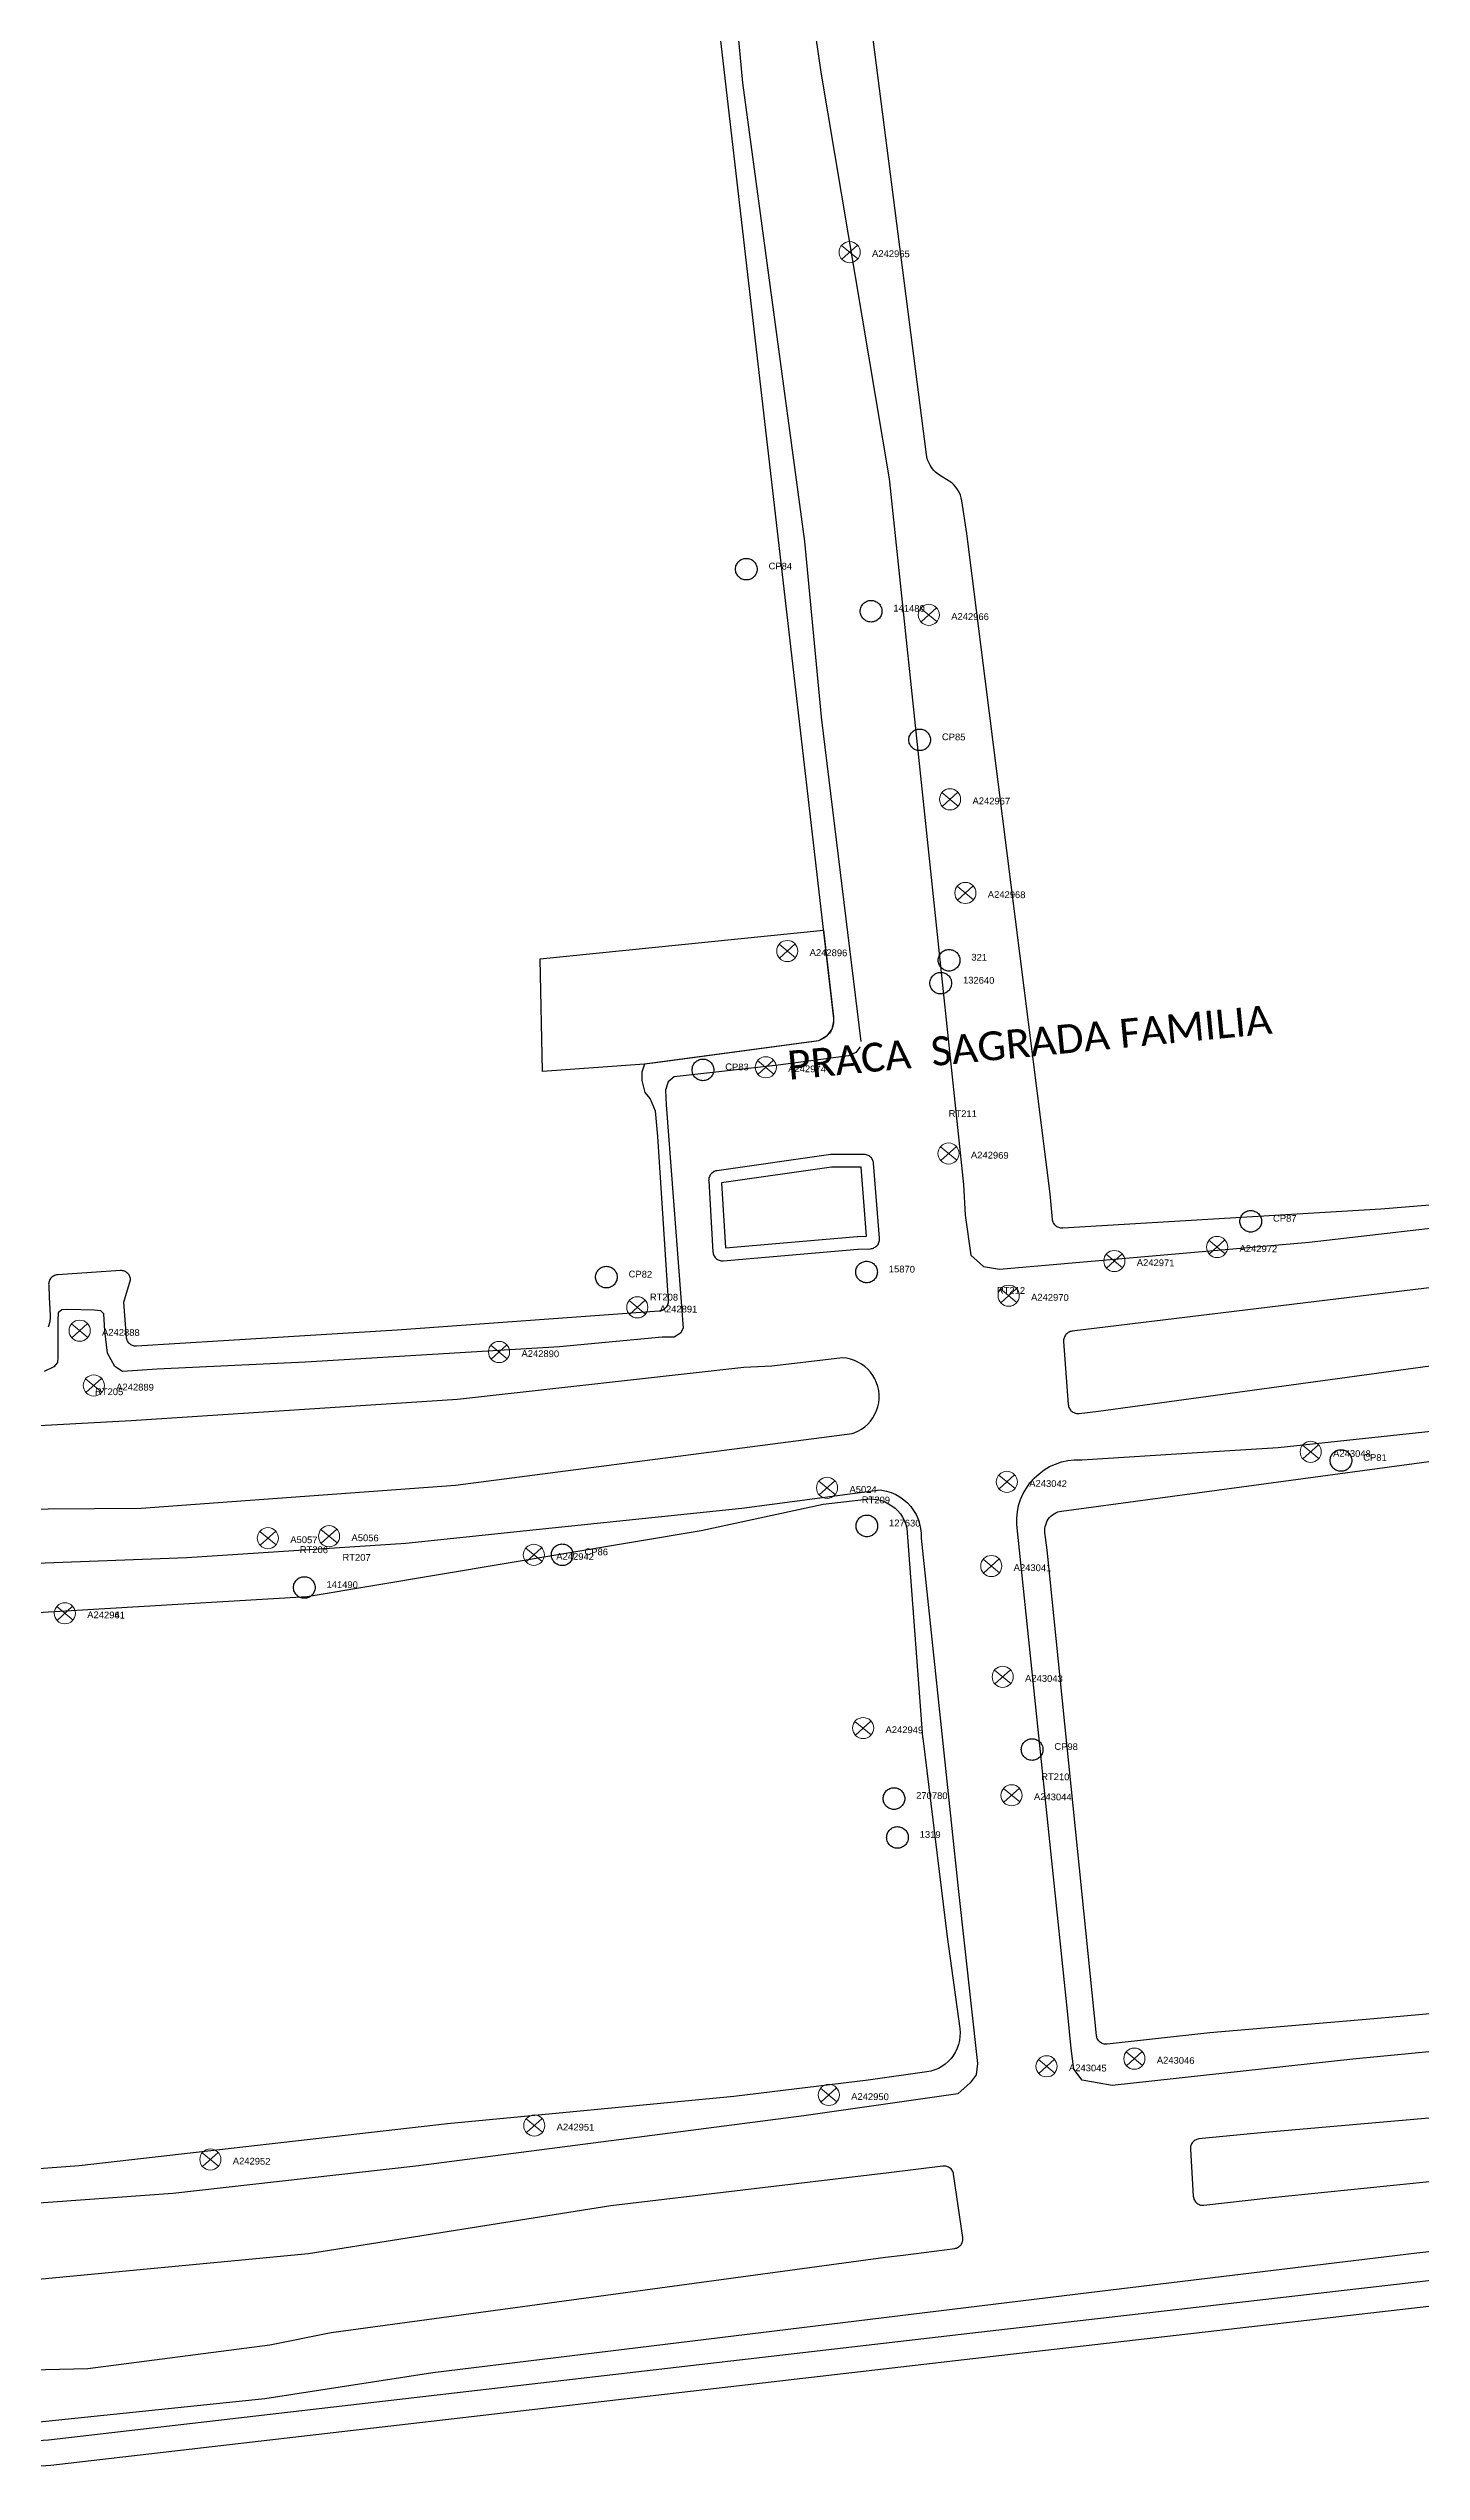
# Model space of a CAD drawing. Header units: millimetres. Extents: x 676447 to 689606, y 7455628 to 7463967.
# Drawn here: x 683696.3 to 683839, y 7459477.6 to 7459729.5 of the extents above; entities that cross this region are included whole.
import ezdxf

# ---------------------------------------------------------------- set-up
doc = ezdxf.new("R2010")
doc.units = ezdxf.units.MM
doc.header["$LTSCALE"] = 0.1
doc.header["$MEASUREMENT"] = 0
doc.linetypes.add('PHANTOM2', pattern=[1.25, 0.625, -0.125, 0.125, -0.125, 0.125, -0.125])
doc.layers.add('10.4-Postes', color=1, linetype='Continuous', lineweight=0)
for name, color, linetype in [('Caixas Subterrâneas', 5, 'Continuous'), ('LEGENDAS_INFRAESTRUTURAS', 7, 'Continuous'), ('MUB_EDIFICACOES', 7, 'Continuous'), ('MUB_MEIOFIO', 7, 'Continuous'), ('MUB_OBRA_ARTE', 7, 'Continuous'), ('MUB_QUADRAS', 7, 'Continuous'), ('MUB_SEGMENTO', 7, 'Continuous'), ('NOS_DE_INFRAESTRUTURA', 7, 'Continuous')]:
    doc.layers.add(name, color=color, linetype=linetype)
doc.styles.add('Legend', font='calibri.ttf')
doc.styles.get("Standard").update_dxf_attribs({"font": 'arial.ttf'})

# ---------------------------------------------------------------- blocks, each defined once
blk = doc.blocks.new('PTPT')
at = {"layer": '10.4-Postes', "color": 1, "linetype": 'PHANTOM2'}
for points in [[(-0.0000079, 0.0000104), (0.0000075, -0.000002)], [(0.000007, 0.0000109), (-0.0000074, -0.0000025)]]:
    blk.add_lwpolyline(points, dxfattribs=at)
at = {"layer": '10.4-Postes', "color": 1}
blk.add_circle((-0.0000002, 0.0000042), 0.00000987, dxfattribs=at)
blk = doc.blocks.new('MHMZ')
at = {"linetype": 'PHANTOM2'}
blk.add_circle((0, 0), 0.0000101, dxfattribs=at)

msp = doc.modelspace()

# ---------------------------------------------------------------- linework, layer by layer
at = {"layer": 'MUB_EDIFICACOES', "linetype": 'Continuous'}
msp.add_lwpolyline([(683758.26, 7459623.91), (683758.26, 7459623.91), (683747.65, 7459623.17), (683747.4, 7459634.86), (683776.84, 7459637.84), (683777.88, 7459628.83), (683777.91, 7459628.38), (683777.71, 7459627.56), (683777.15, 7459626.82), (683776.55, 7459626.44), (683776.33, 7459626.36), (683758.26, 7459623.91)], dxfattribs=at)
at = {"layer": 'MUB_MEIOFIO', "color": 253, "linetype": 'Continuous'}
for points in [[(683767.26, 7459738.58), (683768.43, 7459725.93), (683774.87, 7459678.23), (683776.61, 7459660.01), (683776.61, 7459659.99), (683780.75, 7459626.28)], [(683774.92, 7459738.49), (683776.56, 7459727.02), (683783.68, 7459684.75), (683783.73, 7459684.45), (683791.41, 7459611.42), (683791.58, 7459608.24), (683792.18, 7459604.07), (683793.5, 7459602.88), (683795.16, 7459602.62), (683827.34, 7459605.43), (683845.95, 7459607.58)], [(683780.67, 7459625.71), (683780.2, 7459625.13), (683779.46, 7459624.79), (683772.13, 7459623.83), (683761.33, 7459622.61), (683760.72, 7459622.08), (683760.42, 7459621.23), (683760.51, 7459619.7), (683762.25, 7459596.49), (683761.98, 7459595.97), (683761.32, 7459595.56), (683760.07, 7459595.56), (683749.42, 7459594.56), (683723.01, 7459592.96), (683707.58, 7459592.23), (683703.97, 7459591.97), (683703.18, 7459592.51), (683702.43, 7459593.89), (683702.13, 7459596.19), (683702.05, 7459597.96), (683701.72, 7459598.29), (683701.02, 7459598.34), (683698.21, 7459598.42), (683697.67, 7459598.39), (683697.29, 7459598.06), (683697.26, 7459597.29), (683697.26, 7459593.48), (683697.23, 7459592.92), (683696.85, 7459592.46), (683695.85, 7459591.99)], [(683777.61, 7459614.53), (683765.77, 7459612.84), (683765.67, 7459612.82), (683765.57, 7459612.79), (683765.47, 7459612.75), (683765.38, 7459612.7), (683765.3, 7459612.64), (683765.22, 7459612.57), (683765.15, 7459612.49), (683765.08, 7459612.41), (683765.03, 7459612.32), (683764.99, 7459612.22), (683764.95, 7459612.12), (683764.93, 7459612.02), (683764.92, 7459611.92), (683764.91, 7459611.81), (683764.92, 7459611.79), (683765.36, 7459604.41), (683765.37, 7459604.31), (683765.39, 7459604.21), (683765.43, 7459604.11), (683765.47, 7459604.01), (683765.52, 7459603.92), (683765.58, 7459603.84), (683765.65, 7459603.76), (683765.73, 7459603.69), (683765.82, 7459603.63), (683765.91, 7459603.58), (683766.01, 7459603.54), (683766.11, 7459603.51), (683766.21, 7459603.49), (683766.31, 7459603.48), (683766.42, 7459603.48), (683766.44, 7459603.48), (683780.42, 7459604.68), (683780.46, 7459604.68), (683781.73, 7459604.74), (683781.83, 7459604.75), (683781.94, 7459604.77), (683782.04, 7459604.8), (683782.13, 7459604.85), (683782.22, 7459604.9), (683782.31, 7459604.96), (683782.39, 7459605.03), (683782.46, 7459605.11), (683782.52, 7459605.19), (683782.57, 7459605.28), (683782.61, 7459605.38), (683782.65, 7459605.48), (683782.67, 7459605.58), (683782.68, 7459605.68), (683782.68, 7459605.79), (683782.68, 7459605.82), (683782.06, 7459613.62), (683782.05, 7459613.72), (683782.02, 7459613.82), (683781.99, 7459613.92), (683781.94, 7459614.02), (683781.89, 7459614.11), (683781.83, 7459614.19), (683781.75, 7459614.27), (683781.67, 7459614.33), (683781.59, 7459614.39), (683781.5, 7459614.44), (683781.4, 7459614.48), (683781.3, 7459614.51), (683781.2, 7459614.53), (683781.09, 7459614.54), (683781.07, 7459614.54), (683777.75, 7459614.54), (683777.65, 7459614.53), (683777.61, 7459614.53)], [(683855.27, 7459602.53), (683831.54, 7459599.66), (683802.7, 7459596.16), (683802.59, 7459596.15), (683802.49, 7459596.12), (683802.4, 7459596.08), (683802.3, 7459596.03), (683802.22, 7459595.97), (683802.14, 7459595.9), (683802.06, 7459595.83), (683802, 7459595.75), (683801.94, 7459595.66), (683801.9, 7459595.56), (683801.86, 7459595.47), (683801.84, 7459595.36), (683801.82, 7459595.26), (683801.82, 7459595.16), (683801.82, 7459595.1), (683802.3, 7459588.54), (683802.32, 7459588.43), (683802.34, 7459588.33), (683802.37, 7459588.23), (683802.42, 7459588.14), (683802.47, 7459588.05), (683802.54, 7459587.96), (683802.61, 7459587.89), (683802.69, 7459587.82), (683802.77, 7459587.76), (683802.87, 7459587.71), (683802.96, 7459587.67), (683803.06, 7459587.64), (683803.16, 7459587.62), (683803.27, 7459587.61), (683803.37, 7459587.61), (683803.42, 7459587.62), (683805.44, 7459587.86), (683869.83, 7459596.64)], [(683779.83, 7459585.53), (683780.05, 7459585.6), (683780.44, 7459585.77), (683780.8, 7459585.98), (683781.14, 7459586.23), (683781.46, 7459586.51), (683781.74, 7459586.83), (683781.99, 7459587.17), (683782.2, 7459587.53), (683782.37, 7459587.92), (683782.5, 7459588.32), (683782.59, 7459588.73), (683782.64, 7459589.15), (683782.64, 7459589.58), (683782.59, 7459590), (683782.51, 7459590.41), (683782.38, 7459590.81), (683782.2, 7459591.2), (683781.99, 7459591.56), (683781.75, 7459591.91), (683781.46, 7459592.22), (683781.15, 7459592.5), (683780.81, 7459592.75), (683780.44, 7459592.96), (683780.06, 7459593.14), (683779.65, 7459593.27), (683779.24, 7459593.36), (683778.82, 7459593.4), (683771.49, 7459592.54), (683768.56, 7459592.39), (683738.8, 7459589.08), (683704.88, 7459586.85), (683692.75, 7459586.19)], [(683672.02, 7459577.54), (683705.93, 7459577.77), (683713.93, 7459578.38), (683738.61, 7459580.15), (683779.83, 7459585.53)], [(683854.56, 7459522.69), (683831.89, 7459520.52), (683806.86, 7459517.77), (683803.73, 7459518.34), (683802.89, 7459519.48), (683802.59, 7459521.63), (683802.27, 7459525.15), (683796.95, 7459576.07), (683796.94, 7459576.74), (683797.01, 7459577.4), (683797.14, 7459578.05), (683797.34, 7459578.68), (683797.61, 7459579.29), (683797.94, 7459579.87), (683798.32, 7459580.41), (683798.77, 7459580.91), (683799.26, 7459581.36), (683799.79, 7459581.75), (683800.36, 7459582.09), (683800.97, 7459582.36), (683801.6, 7459582.58), (683802.25, 7459582.72), (683802.91, 7459582.79), (683803.58, 7459582.8), (683803.72, 7459582.79), (683815.75, 7459583.55), (683824.13, 7459584.07), (683846.5, 7459586.48)], [(683685.74, 7459571.72), (683710.67, 7459572.66), (683733.43, 7459574.13), (683745.97, 7459575.47), (683768.37, 7459577.78), (683782.75, 7459579.68)], [(683782.75, 7459579.68), (683782.92, 7459579.66), (683783.41, 7459579.55), (683783.89, 7459579.4), (683784.36, 7459579.2), (683784.8, 7459578.95), (683785.21, 7459578.65), (683785.58, 7459578.32), (683785.92, 7459577.94), (683786.22, 7459577.54), (683786.48, 7459577.1), (683786.69, 7459576.64), (683786.84, 7459576.16), (683786.95, 7459575.67), (683787.01, 7459575.17), (683787.01, 7459574.66), (683790.84, 7459538.23), (683792.88, 7459520.07), (683792.72, 7459518.87), (683792.09, 7459518.05), (683790.82, 7459516.89), (683774.8, 7459514.61), (683734.47, 7459509.37), (683709.22, 7459506.55), (683693.85, 7459505.42)], [(683940.91, 7459523.2), (683821.98, 7459512.83), (683815.89, 7459512.21), (683815.78, 7459512.19), (683815.68, 7459512.16), (683815.59, 7459512.13), (683815.49, 7459512.08), (683815.4, 7459512.02), (683815.32, 7459511.96), (683815.25, 7459511.88), (683815.18, 7459511.8), (683815.12, 7459511.72), (683815.08, 7459511.62), (683815.04, 7459511.52), (683815.01, 7459511.42), (683815, 7459511.32), (683814.99, 7459511.22), (683814.99, 7459511.15), (683815.3, 7459506.26), (683815.32, 7459506.15), (683815.34, 7459506.05), (683815.37, 7459505.95), (683815.42, 7459505.86), (683815.47, 7459505.77), (683815.53, 7459505.68), (683815.6, 7459505.61), (683815.68, 7459505.54), (683815.77, 7459505.48), (683815.86, 7459505.42), (683815.95, 7459505.38), (683816.05, 7459505.35), (683816.16, 7459505.33), (683816.26, 7459505.32), (683816.36, 7459505.32), (683816.41, 7459505.33), (683823.14, 7459506.08), (683898.8, 7459513.79)], [(683533.53, 7459515.68), (683566.66, 7459507.25), (683573.55, 7459504.89), (683635.51, 7459487.55), (683647.29, 7459485.35), (683671.08, 7459482.81), (683694.99, 7459482.77), (683718.78, 7459485.23), (683736.24, 7459487.94), (683770.34, 7459492.09), (683804.44, 7459496.24), (683838.54, 7459500.39), (683872.8, 7459504.23)], [(683681.29, 7459487.91), (683700.36, 7459488.36), (683719.28, 7459490.8), (683725.68, 7459492.09), (683783.29, 7459499.92), (683785.14, 7459500.12), (683790.49, 7459500.84), (683790.59, 7459500.85), (683790.69, 7459500.88), (683790.79, 7459500.93), (683790.88, 7459500.98), (683790.96, 7459501.03), (683791.04, 7459501.1), (683791.12, 7459501.18), (683791.18, 7459501.26), (683791.23, 7459501.35), (683791.28, 7459501.45), (683791.31, 7459501.54), (683791.34, 7459501.65), (683791.35, 7459501.75), (683791.35, 7459501.86), (683791.35, 7459501.96), (683791.34, 7459501.97), (683790.38, 7459508.54), (683790.36, 7459508.65), (683790.33, 7459508.75), (683790.29, 7459508.84), (683790.24, 7459508.93), (683790.18, 7459509.02), (683790.11, 7459509.1), (683790.03, 7459509.17), (683789.95, 7459509.23), (683789.86, 7459509.29), (683789.76, 7459509.33), (683789.66, 7459509.36), (683789.56, 7459509.39), (683789.46, 7459509.4), (683789.35, 7459509.4), (683789.27, 7459509.39), (683783.66, 7459508.71), (683754.74, 7459505.26), (683723.33, 7459500.28), (683691.19, 7459497.21)]]:
    msp.add_lwpolyline(points, dxfattribs=at)
at = {"layer": 'MUB_MEIOFIO', "linetype": 'Continuous'}
for points in [[(683767.26, 7459738.58), (683768.43, 7459725.93), (683774.87, 7459678.23), (683776.61, 7459660.01), (683776.61, 7459659.99), (683780.75, 7459626.28)], [(683774.92, 7459738.49), (683776.56, 7459727.02), (683783.68, 7459684.75), (683783.73, 7459684.45), (683791.41, 7459611.42), (683791.58, 7459608.24), (683792.18, 7459604.07), (683793.5, 7459602.88), (683795.16, 7459602.62), (683827.34, 7459605.43), (683845.95, 7459607.58)], [(683780.67, 7459625.71), (683780.2, 7459625.13), (683779.46, 7459624.79), (683772.13, 7459623.83), (683761.33, 7459622.61), (683760.72, 7459622.08), (683760.42, 7459621.23), (683760.51, 7459619.7), (683762.25, 7459596.49), (683761.98, 7459595.97), (683761.32, 7459595.56), (683760.07, 7459595.56), (683749.42, 7459594.56), (683723.01, 7459592.96), (683707.58, 7459592.23), (683703.97, 7459591.97), (683703.18, 7459592.51), (683702.43, 7459593.89), (683702.13, 7459596.19), (683702.05, 7459597.96), (683701.72, 7459598.29), (683701.02, 7459598.34), (683698.21, 7459598.42), (683697.67, 7459598.39), (683697.29, 7459598.06), (683697.26, 7459597.29), (683697.26, 7459593.48), (683697.23, 7459592.92), (683696.85, 7459592.46), (683695.85, 7459591.99)], [(683777.61, 7459614.53), (683765.77, 7459612.84), (683765.67, 7459612.82), (683765.57, 7459612.79), (683765.47, 7459612.75), (683765.38, 7459612.7), (683765.3, 7459612.64), (683765.22, 7459612.57), (683765.15, 7459612.49), (683765.08, 7459612.41), (683765.03, 7459612.32), (683764.99, 7459612.22), (683764.95, 7459612.12), (683764.93, 7459612.02), (683764.92, 7459611.92), (683764.91, 7459611.81), (683764.92, 7459611.79), (683765.36, 7459604.41), (683765.37, 7459604.31), (683765.39, 7459604.21), (683765.43, 7459604.11), (683765.47, 7459604.01), (683765.52, 7459603.92), (683765.58, 7459603.84), (683765.65, 7459603.76), (683765.73, 7459603.69), (683765.82, 7459603.63), (683765.91, 7459603.58), (683766.01, 7459603.54), (683766.11, 7459603.51), (683766.21, 7459603.49), (683766.31, 7459603.48), (683766.42, 7459603.48), (683766.44, 7459603.48), (683780.42, 7459604.68), (683780.46, 7459604.68), (683781.73, 7459604.74), (683781.83, 7459604.75), (683781.94, 7459604.77), (683782.04, 7459604.8), (683782.13, 7459604.85), (683782.22, 7459604.9), (683782.31, 7459604.96), (683782.39, 7459605.03), (683782.46, 7459605.11), (683782.52, 7459605.19), (683782.57, 7459605.28), (683782.61, 7459605.38), (683782.65, 7459605.48), (683782.67, 7459605.58), (683782.68, 7459605.68), (683782.68, 7459605.79), (683782.68, 7459605.82), (683782.06, 7459613.62), (683782.05, 7459613.72), (683782.02, 7459613.82), (683781.99, 7459613.92), (683781.94, 7459614.02), (683781.89, 7459614.11), (683781.83, 7459614.19), (683781.75, 7459614.27), (683781.67, 7459614.33), (683781.59, 7459614.39), (683781.5, 7459614.44), (683781.4, 7459614.48), (683781.3, 7459614.51), (683781.2, 7459614.53), (683781.09, 7459614.54), (683781.07, 7459614.54), (683777.75, 7459614.54), (683777.65, 7459614.53), (683777.61, 7459614.53)], [(683855.27, 7459602.53), (683831.54, 7459599.66), (683802.7, 7459596.16), (683802.59, 7459596.15), (683802.49, 7459596.12), (683802.4, 7459596.08), (683802.3, 7459596.03), (683802.22, 7459595.97), (683802.14, 7459595.9), (683802.06, 7459595.83), (683802, 7459595.75), (683801.94, 7459595.66), (683801.9, 7459595.56), (683801.86, 7459595.47), (683801.84, 7459595.36), (683801.82, 7459595.26), (683801.82, 7459595.16), (683801.82, 7459595.1), (683802.3, 7459588.54), (683802.32, 7459588.43), (683802.34, 7459588.33), (683802.37, 7459588.23), (683802.42, 7459588.14), (683802.47, 7459588.05), (683802.54, 7459587.96), (683802.61, 7459587.89), (683802.69, 7459587.82), (683802.77, 7459587.76), (683802.87, 7459587.71), (683802.96, 7459587.67), (683803.06, 7459587.64), (683803.16, 7459587.62), (683803.27, 7459587.61), (683803.37, 7459587.61), (683803.42, 7459587.62), (683805.44, 7459587.86), (683869.83, 7459596.64)], [(683779.83, 7459585.53), (683780.05, 7459585.6), (683780.44, 7459585.77), (683780.8, 7459585.98), (683781.14, 7459586.23), (683781.46, 7459586.51), (683781.74, 7459586.83), (683781.99, 7459587.17), (683782.2, 7459587.53), (683782.37, 7459587.92), (683782.5, 7459588.32), (683782.59, 7459588.73), (683782.64, 7459589.15), (683782.64, 7459589.58), (683782.59, 7459590), (683782.51, 7459590.41), (683782.38, 7459590.81), (683782.2, 7459591.2), (683781.99, 7459591.56), (683781.75, 7459591.91), (683781.46, 7459592.22), (683781.15, 7459592.5), (683780.81, 7459592.75), (683780.44, 7459592.96), (683780.06, 7459593.14), (683779.65, 7459593.27), (683779.24, 7459593.36), (683778.82, 7459593.4), (683771.49, 7459592.54), (683768.56, 7459592.39), (683738.8, 7459589.08), (683704.88, 7459586.85), (683692.75, 7459586.19)], [(683672.02, 7459577.54), (683705.93, 7459577.77), (683713.93, 7459578.38), (683738.61, 7459580.15), (683779.83, 7459585.53)], [(683854.56, 7459522.69), (683831.89, 7459520.52), (683806.86, 7459517.77), (683803.73, 7459518.34), (683802.89, 7459519.48), (683802.59, 7459521.63), (683802.27, 7459525.15), (683796.95, 7459576.07), (683796.94, 7459576.74), (683797.01, 7459577.4), (683797.14, 7459578.05), (683797.34, 7459578.68), (683797.61, 7459579.29), (683797.94, 7459579.87), (683798.32, 7459580.41), (683798.77, 7459580.91), (683799.26, 7459581.36), (683799.79, 7459581.75), (683800.36, 7459582.09), (683800.97, 7459582.36), (683801.6, 7459582.58), (683802.25, 7459582.72), (683802.91, 7459582.79), (683803.58, 7459582.8), (683803.72, 7459582.79), (683815.75, 7459583.55), (683824.13, 7459584.07), (683846.5, 7459586.48)], [(683685.74, 7459571.72), (683710.67, 7459572.66), (683733.43, 7459574.13), (683745.97, 7459575.47), (683768.37, 7459577.78), (683782.75, 7459579.68)], [(683782.75, 7459579.68), (683782.92, 7459579.66), (683783.41, 7459579.55), (683783.89, 7459579.4), (683784.36, 7459579.2), (683784.8, 7459578.95), (683785.21, 7459578.65), (683785.58, 7459578.32), (683785.92, 7459577.94), (683786.22, 7459577.54), (683786.48, 7459577.1), (683786.69, 7459576.64), (683786.84, 7459576.16), (683786.95, 7459575.67), (683787.01, 7459575.17), (683787.01, 7459574.66), (683790.84, 7459538.23), (683792.88, 7459520.07), (683792.72, 7459518.87), (683792.09, 7459518.05), (683790.82, 7459516.89), (683774.8, 7459514.61), (683734.47, 7459509.37), (683709.22, 7459506.55), (683693.85, 7459505.42)], [(683940.91, 7459523.2), (683821.98, 7459512.83), (683815.89, 7459512.21), (683815.78, 7459512.19), (683815.68, 7459512.16), (683815.59, 7459512.13), (683815.49, 7459512.08), (683815.4, 7459512.02), (683815.32, 7459511.96), (683815.25, 7459511.88), (683815.18, 7459511.8), (683815.12, 7459511.72), (683815.08, 7459511.62), (683815.04, 7459511.52), (683815.01, 7459511.42), (683815, 7459511.32), (683814.99, 7459511.22), (683814.99, 7459511.15), (683815.3, 7459506.26), (683815.32, 7459506.15), (683815.34, 7459506.05), (683815.37, 7459505.95), (683815.42, 7459505.86), (683815.47, 7459505.77), (683815.53, 7459505.68), (683815.6, 7459505.61), (683815.68, 7459505.54), (683815.77, 7459505.48), (683815.86, 7459505.42), (683815.95, 7459505.38), (683816.05, 7459505.35), (683816.16, 7459505.33), (683816.26, 7459505.32), (683816.36, 7459505.32), (683816.41, 7459505.33), (683823.14, 7459506.08), (683898.8, 7459513.79)], [(683533.53, 7459515.68), (683566.66, 7459507.25), (683573.55, 7459504.89), (683635.51, 7459487.55), (683647.29, 7459485.35), (683671.08, 7459482.81), (683694.99, 7459482.77), (683718.78, 7459485.23), (683736.24, 7459487.94), (683770.34, 7459492.09), (683804.44, 7459496.24), (683838.54, 7459500.39), (683872.8, 7459504.23)], [(683681.29, 7459487.91), (683700.36, 7459488.36), (683719.28, 7459490.8), (683725.68, 7459492.09), (683783.29, 7459499.92), (683785.14, 7459500.12), (683790.49, 7459500.84), (683790.59, 7459500.85), (683790.69, 7459500.88), (683790.79, 7459500.93), (683790.88, 7459500.98), (683790.96, 7459501.03), (683791.04, 7459501.1), (683791.12, 7459501.18), (683791.18, 7459501.26), (683791.23, 7459501.35), (683791.28, 7459501.45), (683791.31, 7459501.54), (683791.34, 7459501.65), (683791.35, 7459501.75), (683791.35, 7459501.86), (683791.35, 7459501.96), (683791.34, 7459501.97), (683790.38, 7459508.54), (683790.36, 7459508.65), (683790.33, 7459508.75), (683790.29, 7459508.84), (683790.24, 7459508.93), (683790.18, 7459509.02), (683790.11, 7459509.1), (683790.03, 7459509.17), (683789.95, 7459509.23), (683789.86, 7459509.29), (683789.76, 7459509.33), (683789.66, 7459509.36), (683789.56, 7459509.39), (683789.46, 7459509.4), (683789.35, 7459509.4), (683789.27, 7459509.39), (683783.66, 7459508.71), (683754.74, 7459505.26), (683723.33, 7459500.28), (683691.19, 7459497.21)]]:
    msp.add_lwpolyline(points, dxfattribs=at)
at = {"layer": 'MUB_OBRA_ARTE', "linetype": 'Continuous'}
for points in [[(683777.7, 7459613.21), (683766.25, 7459611.58), (683766.66, 7459604.82), (683780.36, 7459606), (683780.43, 7459606), (683781.34, 7459606.04), (683780.77, 7459613.22), (683777.82, 7459613.22), (683777.72, 7459613.21), (683777.7, 7459613.21)], [(684027.72, 7459519.04), (683792.08, 7459491.99), (683792.07, 7459491.99), (683696.27, 7459480.92), (683689.67, 7459480.49), (683682.56, 7459480.38), (683675.91, 7459480.27), (683668.74, 7459480.59), (683662.53, 7459481.03), (683657.73, 7459481.57), (683657.73, 7459481.57), (683651.97, 7459482.23), (683645.35, 7459483.44), (683638.46, 7459484.42), (683631.89, 7459485.93), (683581.82, 7459500.13), (683560.16, 7459506.16), (683519.02, 7459513.85)], [(683518.6, 7459511.27), (683559.57, 7459503.61), (683581.11, 7459497.61), (683631.24, 7459483.39), (683637.98, 7459481.85), (683644.93, 7459480.85), (683651.59, 7459479.63), (683657.44, 7459478.97), (683662.3, 7459478.42), (683668.59, 7459477.98), (683675.87, 7459477.65), (683682.6, 7459477.76), (683689.78, 7459477.87), (683696.51, 7459478.31), (683792.37, 7459489.39), (684027.9, 7459516.42)]]:
    msp.add_lwpolyline(points, dxfattribs=at)
at = {"layer": 'MUB_QUADRAS', "linetype": 'Continuous'}
for points in [[(683765.21, 7459738.41), (683777.87, 7459628.94), (683777.9, 7459628.71), (683777.91, 7459628.47), (683777.9, 7459628.24), (683777.86, 7459628.01), (683777.79, 7459627.78), (683777.71, 7459627.56), (683777.6, 7459627.36), (683777.47, 7459627.16), (683777.32, 7459626.98), (683777.15, 7459626.82), (683776.96, 7459626.67), (683776.76, 7459626.55), (683776.55, 7459626.44), (683776.33, 7459626.36), (683776.11, 7459626.3), (683775.88, 7459626.27), (683759.38, 7459624.06), (683758.26, 7459623.91), (683757.98, 7459623.08), (683757.98, 7459622.24), (683758.27, 7459620.99), (683758.82, 7459620.32), (683759.36, 7459619.07), (683759.58, 7459616.4), (683760.7, 7459599.32), (683760.7, 7459599.22), (683760.69, 7459599.11), (683760.67, 7459599.01), (683760.64, 7459598.91), (683760.59, 7459598.81), (683760.54, 7459598.72), (683760.48, 7459598.64), (683760.41, 7459598.56), (683760.34, 7459598.49), (683760.25, 7459598.42), (683760.16, 7459598.37), (683760.07, 7459598.33), (683759.97, 7459598.29), (683759.87, 7459598.27), (683759.77, 7459598.26), (683732.52, 7459596.27), (683705.44, 7459594.61), (683705.34, 7459594.61), (683705.23, 7459594.62), (683705.13, 7459594.64), (683705.03, 7459594.67), (683704.94, 7459594.71), (683704.85, 7459594.76), (683704.76, 7459594.83), (683704.68, 7459594.9), (683704.61, 7459594.97), (683704.55, 7459595.06), (683704.5, 7459595.15), (683704.45, 7459595.24), (683704.42, 7459595.34), (683704.4, 7459595.44), (683704.39, 7459595.53), (683704.11, 7459599.17), (683704.82, 7459601.52), (683704.82, 7459601.53), (683704.81, 7459601.64), (683704.79, 7459601.74), (683704.75, 7459601.84), (683704.71, 7459601.93), (683704.66, 7459602.02), (683704.59, 7459602.11), (683704.52, 7459602.18), (683704.44, 7459602.25), (683704.36, 7459602.31), (683704.27, 7459602.36), (683704.17, 7459602.4), (683704.07, 7459602.43), (683703.97, 7459602.45), (683703.86, 7459602.46), (683703.76, 7459602.46), (683697.24, 7459602.03), (683697.21, 7459602.03), (683697.1, 7459602.01), (683697, 7459601.98), (683696.91, 7459601.95), (683696.81, 7459601.9), (683696.72, 7459601.85), (683696.64, 7459601.78), (683696.57, 7459601.71), (683696.5, 7459601.63), (683696.44, 7459601.54), (683696.39, 7459601.45), (683696.35, 7459601.35), (683696.33, 7459601.25), (683696.31, 7459601.15), (683696.3, 7459601.04), (683696.31, 7459600.94), (683696.37, 7459599.66)], [(683844.13, 7459609.61), (683836.06, 7459608.95), (683834.79, 7459608.86), (683801.72, 7459606.88), (683801.62, 7459606.88), (683801.51, 7459606.89), (683801.41, 7459606.91), (683801.31, 7459606.94), (683801.21, 7459606.98), (683801.12, 7459607.03), (683801.04, 7459607.09), (683800.96, 7459607.16), (683800.89, 7459607.24), (683800.83, 7459607.33), (683800.77, 7459607.42), (683800.73, 7459607.51), (683800.7, 7459607.61), (683800.67, 7459607.71), (683800.66, 7459607.79), (683800.43, 7459610.44), (683791.87, 7459678.23), (683791.76, 7459679.06), (683791.24, 7459682.47), (683791.18, 7459682.78), (683791.09, 7459683.07), (683790.96, 7459683.36), (683790.8, 7459683.64), (683790.62, 7459683.89), (683790.41, 7459684.13), (683790.18, 7459684.34), (683789.93, 7459684.52), (683789.8, 7459684.6), (683789.02, 7459685.06), (683788.76, 7459685.24), (683788.51, 7459685.44), (683788.29, 7459685.66), (683788.1, 7459685.91), (683787.93, 7459686.17), (683787.79, 7459686.45), (683787.68, 7459686.75), (683787.6, 7459687.05), (683787.56, 7459687.27), (683781.54, 7459734.23)], [(683696.37, 7459599.66), (683696.45, 7459597.83), (683696.45, 7459597.51), (683696.42, 7459597.2), (683696.35, 7459596.89), (683696.25, 7459596.59)], [(683799.88, 7459575.23), (683799.86, 7459575.44), (683799.87, 7459575.65), (683799.9, 7459575.86), (683799.95, 7459576.06), (683800.02, 7459576.26), (683800.11, 7459576.45), (683800.21, 7459576.63), (683800.34, 7459576.79), (683800.49, 7459576.95), (683800.65, 7459577.08), (683800.82, 7459577.2), (683801, 7459577.3), (683801.2, 7459577.38), (683801.4, 7459577.44), (683801.6, 7459577.48), (683850.55, 7459584.08)], [(683681.07, 7459566.11), (683723.18, 7459568.61), (683764.13, 7459575.44), (683776.82, 7459578.19), (683780.73, 7459578.64), (683780.92, 7459578.66), (683781.25, 7459578.7), (683781.66, 7459578.73), (683782.07, 7459578.72), (683782.47, 7459578.66), (683782.87, 7459578.56), (683783.25, 7459578.42), (683783.62, 7459578.24), (683783.97, 7459578.02), (683784.29, 7459577.77), (683784.58, 7459577.49), (683784.85, 7459577.17), (683785.07, 7459576.83), (683785.27, 7459576.47), (683785.42, 7459576.09), (683785.53, 7459575.7), (683787.16, 7459553.98), (683787.17, 7459553.88), (683789.7, 7459533.23), (683791.01, 7459523.69), (683791.05, 7459523.29), (683791.04, 7459522.87), (683790.99, 7459522.45), (683790.9, 7459522.04), (683790.76, 7459521.65), (683790.58, 7459521.27), (683790.37, 7459520.91), (683790.12, 7459520.58), (683789.83, 7459520.27), (683789.51, 7459519.99), (683789.17, 7459519.75), (683788.8, 7459519.55), (683788.42, 7459519.39), (683788.02, 7459519.27), (683787.61, 7459519.19), (683781.49, 7459518.33), (683767.52, 7459516.62), (683737.75, 7459513.79), (683699.47, 7459509.41), (683685.03, 7459508.36)], [(683850.82, 7459526.2), (683834.08, 7459524.7), (683817.03, 7459523.24), (683806.34, 7459522.06), (683806.24, 7459522.05), (683806.13, 7459522.06), (683806.03, 7459522.08), (683805.93, 7459522.1), (683805.83, 7459522.14), (683805.74, 7459522.19), (683805.65, 7459522.24), (683805.57, 7459522.31), (683805.49, 7459522.38), (683805.43, 7459522.46), (683805.37, 7459522.55), (683805.32, 7459522.64), (683805.28, 7459522.74), (683805.26, 7459522.84), (683805.24, 7459522.94), (683805.24, 7459522.95), (683800.18, 7459572.75), (683800.12, 7459573.41), (683799.88, 7459575.23)]]:
    msp.add_lwpolyline(points, dxfattribs=at)

# ---------------------------------------------------------------- block references
at = {"layer": 'Caixas Subterrâneas', "color": 40}
for p, xscale, yscale, zscale, rotation in [((683768.83, 7459675.37), 111319.4907932736, 111319.4907932736, 111319.4907932736, 359.3005575741262), ((683781.8, 7459671), 111319.4907932736, 111319.4907932736, 111319.4907932736, 359.3005068976836), ((683786.85, 7459657.63), 111319.4907932735, 111319.4907932735, 111319.4907932735, 359.3004835732885), ((683789.91, 7459634.72), 111319.4907932736, 111319.4907932736, 111319.4907932736, 359.3004649224484), ((683789.04, 7459632.34), 111319.4907932736, 111319.4907932736, 111319.4907932736, 359.3004675027453), ((683764.32, 7459623.33), 111319.4907932736, 111319.4907932736, 111319.4907932736, 359.3005587518831), ((683821.27, 7459607.59), 111319.4907932736, 111319.4907932736, 111319.4907932736, 359.3003373192648), ((683781.33, 7459602.32), 111319.4907932735, 111319.4907932735, 111319.4907932735, 359.3004875997337), ((683754.28, 7459601.79), 111319.4907932736, 111319.4907932736, 111319.4907932736, 359.3005903271811), ((683830.65, 7459582.73), 111319.4907932735, 111319.4907932735, 111319.4907932735, 359.3002939894636), ((683781.36, 7459575.93), 111319.4907932736, 111319.4907932736, 111319.4907932736, 359.3004794176643), ((683749.69, 7459572.93), 111319.4907932736, 111319.4907932736, 111319.4907932736, 359.3005989526671), ((683722.88, 7459569.53), 111319.4907932736, 111319.4907932736, 111319.4907932736, 359.3006999120503), ((683798.54, 7459552.69), 111319.4907932736, 111319.4907932736, 111319.4907932736, 359.300406925394), ((683784.18, 7459547.59), 111319.4907932735, 111319.4907932735, 111319.4907932735, 359.3004600120563), ((683784.54, 7459543.55), 111319.4907932736, 111319.4907932736, 111319.4907932736, 359.3004573813943)]:
    msp.add_blockref('MHMZ', p, dxfattribs=dict(at, xscale=xscale, yscale=yscale, zscale=zscale, rotation=rotation))
at = {"layer": 'NOS_DE_INFRAESTRUTURA', "color": 1}
for p, xscale, yscale, zscale, rotation in [((683779.59, 7459707.85), 111319.4907932735, 111319.4907932735, 111319.4907932735, 359.300526601364), ((683787.82, 7459670.15), 111319.4907932735, 111319.4907932735, 111319.4907932735, 359.3004837223112), ((683790.03, 7459650.98), 111319.4907932736, 111319.4907932736, 111319.4907932736, 359.3004694534034), ((683791.62, 7459641.25), 111319.4907932735, 111319.4907932735, 111319.4907932735, 359.3004604206894), ((683773.1, 7459635.21), 111319.4907932735, 111319.4907932735, 111319.4907932735, 359.3005290115995), ((683770.87, 7459623.13), 111319.4907932736, 111319.4907932736, 111319.4907932736, 359.3005337684393), ((683789.87, 7459614.17), 111319.4907932736, 111319.4907932736, 111319.4907932736, 359.30045876613), ((683817.79, 7459604.45), 111319.4907932736, 111319.4907932736, 111319.4907932736, 359.3003495819331), ((683807.11, 7459602.99), 111319.4907932735, 111319.4907932735, 111319.4907932735, 359.3003897436251), ((683796.12, 7459599.39), 111319.4907932735, 111319.4907932735, 111319.4907932735, 359.3004304748418), ((683757.51, 7459598.18), 111319.4907932736, 111319.4907932736, 111319.4907932736, 359.300576946064), ((683699.54, 7459595.75), 111319.4907932736, 111319.4907932736, 111319.4907932736, 359.3007967258194), ((683743.14, 7459593.54), 111319.4907932736, 111319.4907932736, 111319.4907932736, 359.3006301868219), ((683701.01, 7459590.06), 111319.4907932736, 111319.4907932736, 111319.4907932736, 359.300789390836), ((683827.52, 7459583.16), 111319.4907932736, 111319.4907932736, 111319.4907932736, 359.3003060322847), ((683777.24, 7459579.42), 111319.4907932736, 111319.4907932736, 111319.4907932736, 359.3004961645497), ((683795.93, 7459580.04), 111319.4907932736, 111319.4907932736, 111319.4907932736, 359.3004252581189), ((683719.11, 7459574.19), 111319.4907932736, 111319.4907932736, 111319.4907932736, 359.3007156537386), ((683725.47, 7459574.39), 111319.4907932736, 111319.4907932736, 111319.4907932736, 359.3006915169793), ((683746.76, 7459572.46), 111319.4907932736, 111319.4907932736, 111319.4907932736, 359.3006099574608), ((683794.31, 7459571.29), 111319.4907932736, 111319.4907932736, 111319.4907932736, 359.3004287417626), ((683698, 7459566.38), 111319.4907932736, 111319.4907932736, 111319.4907932736, 359.3007935819639), ((683698, 7459566.38), 111319.4907932736, 111319.4907932736, 111319.4907932736, 359.3007935819639), ((683795.5, 7459559.78), 111319.4907932736, 111319.4907932736, 111319.4907932736, 359.3004206867849), ((683780.99, 7459554.45), 111319.4907932736, 111319.4907932736, 111319.4907932736, 359.3004742487802), ((683796.42, 7459547.47), 111319.4907932736, 111319.4907932736, 111319.4907932736, 359.3004134036277), ((683800.06, 7459519.3), 111319.4907932736, 111319.4907932736, 111319.4907932736, 359.3003909069488), ((683809.19, 7459520.09), 111319.4907932736, 111319.4907932736, 111319.4907932736, 359.3003564276879), ((683777.42, 7459516.32), 111319.4907932736, 111319.4907932736, 111319.4907932736, 359.3004761256813), ((683746.8, 7459513.14), 111319.4907932736, 111319.4907932736, 111319.4907932736, 359.3005916255333), ((683713.13, 7459509.61), 111319.4907932736, 111319.4907932736, 111319.4907932736, 359.3007186127861)]:
    msp.add_blockref('PTPT', p, dxfattribs=dict(at, xscale=xscale, yscale=yscale, zscale=zscale, rotation=rotation))

# ---------------------------------------------------------------- texts
at = {"layer": 'LEGENDAS_INFRAESTRUTURAS', "color": 1}
for s, rotation, p in [('A242965', 359.3005, (683781.9, 7459707.83)), ('A242966', 359.3005, (683790.13, 7459670.12)), ('A242967', 359.3005, (683792.34, 7459650.95)), ('A242968', 359.3005, (683793.93, 7459641.22)), ('A242896', 359.3005, (683775.41, 7459635.18)), ('A242974', 359.3005, (683773.18, 7459623.11)), ('RT211', 359.3005, (683789.86, 7459618.45)), ('A242969', 359.3004, (683792.18, 7459614.14)), ('A242971', 359.3004, (683809.42, 7459602.96)), ('A242972', 359.3003, (683820.1, 7459604.42)), ('RT212', 359.3004, (683794.87, 7459600.08)), ('RT208', 359.3006, (683758.8, 7459599.38)), ('A242891', 359.3006, (683759.82, 7459598.15)), ('A242970', 359.3004, (683798.43, 7459599.36)), ('A242888', 359.3008, (683701.85, 7459595.72)), ('A242890', 359.3006, (683745.45, 7459593.51)), ('A242889', 359.3008, (683703.32, 7459590.03)), ('RT205', 359.3008, (683701.12, 7459589.55)), ('A243048', 359.3003, (683829.83, 7459583.13)), ('A243042', 359.3004, (683798.24, 7459580.01)), ('A5024', 359.3005, (683779.55, 7459579.39)), ('RT209', 359.3005, (683780.83, 7459578.3)), ('A5057', 359.3007, (683721.42, 7459574.16)), ('RT206', 359.3007, (683722.4, 7459573.13)), ('RT207', 359.3007, (683726.84, 7459572.33)), ('A5056', 359.3007, (683727.78, 7459574.36)), ('A242942', 359.3006, (683749.07, 7459572.43)), ('A243041', 359.3004, (683796.62, 7459571.26)), ('A242961', 359.3008, (683700.31, 7459566.35)), ('A242941', 359.3008, (683700.31, 7459566.35)), ('A243043', 359.3004, (683797.81, 7459559.75)), ('A242949', 359.3005, (683783.3, 7459554.42)), ('RT210', 359.3004, (683799.48, 7459549.53)), ('A243044', 359.3004, (683798.73, 7459547.44)), ('A243046', 359.3003, (683811.5, 7459520.06)), ('A243045', 359.3004, (683802.37, 7459519.27)), ('A242950', 359.3005, (683779.73, 7459516.29)), ('A242951', 359.3006, (683749.11, 7459513.12)), ('A242952', 359.3007, (683715.44, 7459509.58))]:
    msp.add_text(s, height=0.7, rotation=rotation, dxfattribs=at).set_placement(p)
at = {"layer": 'LEGENDAS_INFRAESTRUTURAS', "color": 5}
for s, rotation, p in [('CP84', 359.3005, (683771.14, 7459675.35)), ('141480', 359.3005, (683784.11, 7459670.97)), ('CP85', 359.3005, (683789.16, 7459657.6)), ('321', 359.3005, (683792.22, 7459634.69)), ('132640', 359.3005, (683791.35, 7459632.31)), ('CP83', 359.3005, (683766.63, 7459623.3)), ('CP87', 359.3003, (683823.58, 7459607.56)), ('CP82', 359.3006, (683756.59, 7459601.76)), ('15870', 359.3005, (683783.64, 7459602.29)), ('CP81', 359.3003, (683832.96, 7459582.71)), ('127630', 359.3005, (683783.67, 7459575.9)), ('CP86', 359.3006, (683752, 7459572.9)), ('141490', 359.3007, (683725.18, 7459569.5)), ('CP98', 359.3004, (683800.85, 7459552.66)), ('270780', 359.3005, (683786.48, 7459547.57)), ('1319', 359.3004, (683786.85, 7459543.52))]:
    msp.add_text(s, height=0.7, rotation=rotation, dxfattribs=at).set_placement(p)
at = {"layer": 'MUB_SEGMENTO', "color": 253, "style": 'Legend'}
msp.add_text('PRACA  SAGRADA FAMILIA', height=3, rotation=5.4672, dxfattribs=at).set_placement((683773.26, 7459622.29))

doc.saveas('drawing.dxf')
